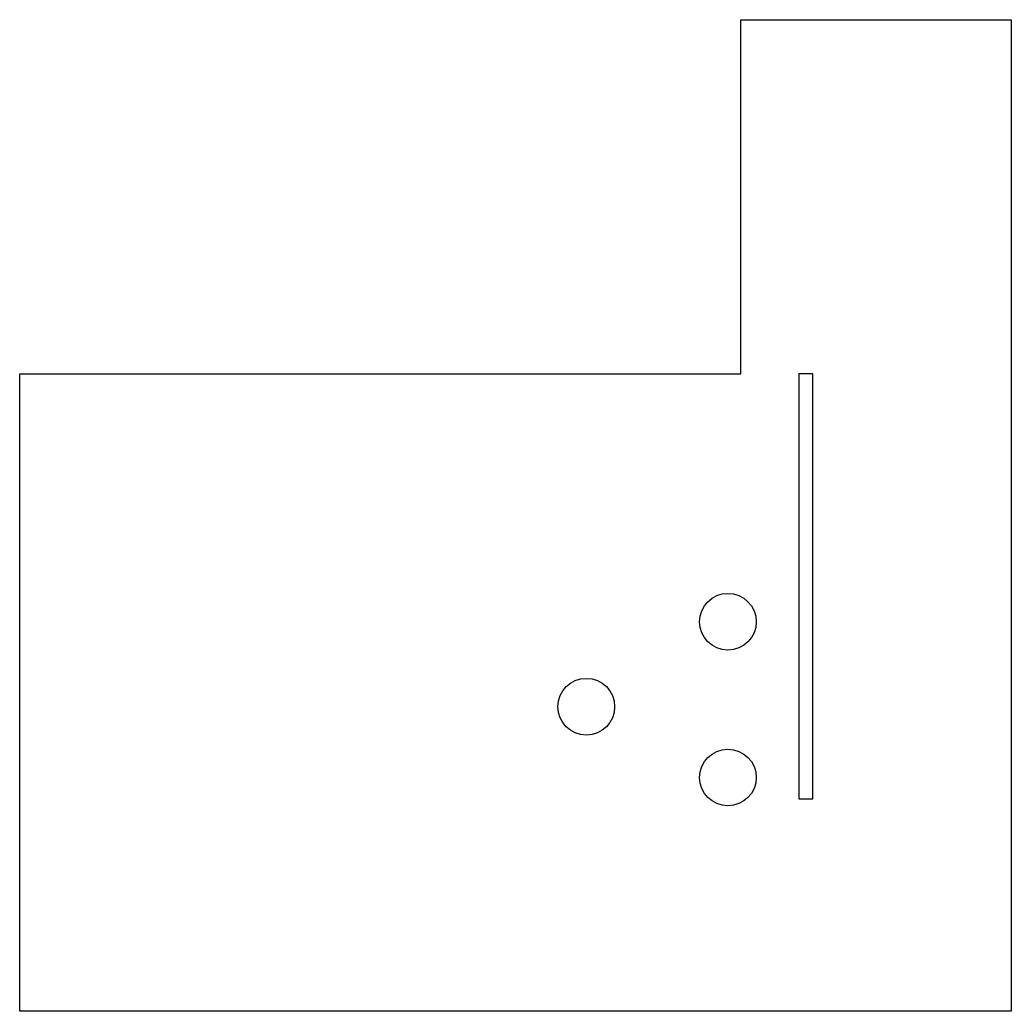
# Model space of a CAD drawing. Header units: millimetres. Extents: x -120 to 20, y -120 to 20.
import ezdxf

# ---------------------------------------------------------------- set-up
doc = ezdxf.new("R2010")
doc.units = ezdxf.units.MM
doc.layers.get('0').update_dxf_attribs({"linetype": 'CONTINUOUS'})

msp = doc.modelspace()

# ---------------------------------------------------------------- linework, layer by layer
for points in [[(-18.2, -30), (-18.2, 20), (20, 20), (20, -120), (-120, -120), (-120, -30)], [(-8, -90), (-8, -30), (-10, -30), (-10, -90)]]:
    msp.add_lwpolyline(points, close=True)
for centre in [(-20, -65), (-40, -77), (-20, -87)]:
    msp.add_circle(centre, 4)

doc.saveas('drawing.dxf')
